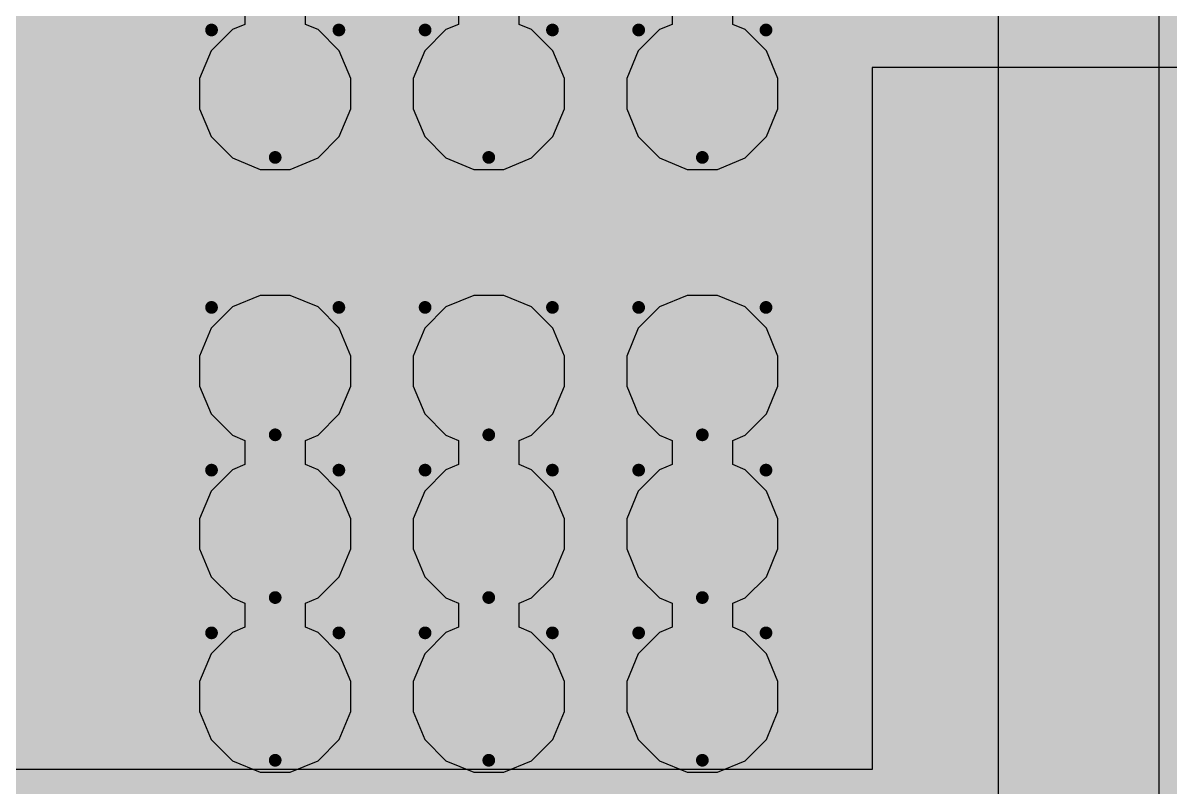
# Model space of a CAD drawing. Header units: inches. Extents: x -6 to 284, y -12 to 154.
# Drawn here: x 20.336 to 24.913, y -5.803 to -2.757 of the extents above; entities that cross this region are included whole.
import ezdxf

# ---------------------------------------------------------------- set-up
doc = ezdxf.new("R2010")
doc.units = ezdxf.units.IN
for name, color, linetype in [('Bottom Layer', 5, 'Continuous'), ('Bottom Overlay', 54, 'Continuous'), ('Bottom Paste', 16, 'Continuous'), ('Bottom Solder', 6, 'Continuous'), ('Drill Drawing', 1, 'Continuous'), ('GND-1', 16, 'Continuous'), ('GND-2', 90, 'Continuous'), ('GND-3', 216, 'Continuous'), ('GND-4', 54, 'Continuous'), ('PWR-1', 156, 'Continuous'), ('PWR-2', 130, 'Continuous'), ('Signal L1', 76, 'Continuous'), ('Signal L2', 6, 'Continuous'), ('Top Layer', 1, 'Continuous'), ('Top Paste', 8, 'Continuous'), ('Top Solder', 216, 'Continuous'), ('Via Holes', 16, 'Continuous')]:
    doc.layers.add(name, color=color, linetype=linetype)

# ---------------------------------------------------------------- blocks, each defined once
blk = doc.blocks.new('QFN_64__7_5_7_5__15')
at = {"layer": 'Top Layer'}
blk.add_hatch(color=1, dxfattribs=at).paths.add_polyline_path([(-3.1, 3.1), (3.1, 3.1), (3.1, -3.1), (-3.1, -3.1)])
at = {"layer": 'Top Solder'}
blk.add_hatch(color=216, dxfattribs=at).paths.add_polyline_path([(-3.1508, 3.1508), (3.1508, 3.1508), (3.1508, -3.1508), (-3.1508, -3.1508)])
at = {"layer": 'Top Paste'}
blk.add_line((-2.48, -2.48), (-2.48, 2.48), dxfattribs=at)
blk = doc.blocks.new('ESOP_8_B_129')
at = {"layer": 'Bottom Layer'}
for points in [[(-1.2, 1.65), (1.2, 1.65), (1.2, -1.65), (-1.2, -1.65)], [(2.3085, -1.605), (3.5085, -1.605), (3.5085, -2.205), (2.3085, -2.205)]]:
    blk.add_hatch(color=5, dxfattribs=at).paths.add_polyline_path(points)
at = {"layer": 'Bottom Paste'}
for points in [[(-1.2, 1.65), (1.2, 1.65), (1.2, -1.65), (-1.2, -1.65)], [(2.3085, -1.605), (3.5085, -1.605), (3.5085, -2.205), (2.3085, -2.205)]]:
    blk.add_hatch(color=16, dxfattribs=at).paths.add_polyline_path(points)
at = {"layer": 'Bottom Solder'}
for points in [[(-1.3016, 1.7516), (1.3016, 1.7516), (1.3016, -1.7516), (-1.3016, -1.7516)], [(2.2069, -0.2334), (3.6101, -0.2334), (3.6101, -1.0366), (2.2069, -1.0366)], [(2.2069, -1.5034), (3.6101, -1.5034), (3.6101, -2.3066), (2.2069, -2.3066)]]:
    blk.add_hatch(color=6, dxfattribs=at).paths.add_polyline_path(points)
at = {"layer": 'Bottom Overlay'}
for points in [[(-1.905, -2.5146, 0.127, 0.127, 0), (-1.905, 2.5146, 0.127, 0.127, 0)], [(1.8542, -2.5146, 0.127, 0.127, 0), (1.8542, 2.5146, 0.127, 0.127, 0)], [(-1.905, -2.5146, 0.127, 0.127, 0), (1.8542, -2.5146, 0.127, 0.127, 0)]]:
    blk.add_lwpolyline(points, format="xyseb", dxfattribs=at)
for points in [[(-1.9367, -2.5146, 0.0635, 0.0635, 1), (-1.8733, -2.5146, 0.0635, 0.0635, 1)], [(-1.9367, -2.5146, 0.0635, 0.0635, 1), (-1.8733, -2.5146, 0.0635, 0.0635, 1)], [(1.8224, -2.5146, 0.0635, 0.0635, 1), (1.886, -2.5146, 0.0635, 0.0635, 1)], [(1.8224, -2.5146, 0.0635, 0.0635, 1), (1.886, -2.5146, 0.0635, 0.0635, 1)]]:
    blk.add_lwpolyline(points, format="xyseb", close=True, dxfattribs=at)
blk = doc.blocks.new('0630CDMCCDS_3R3MC_B_238')
at = {"layer": 'Bottom Overlay'}
blk.add_lwpolyline([(3.4799, -3.3, 0.127, 0.127, 0), (-3.5001, -3.3, 0.127, 0.127, 0)], format="xyseb", dxfattribs=at)

msp = doc.modelspace()

# ---------------------------------------------------------------- hatches: boundary and pattern name
at = {"layer": 'Bottom Layer'}
h = msp.add_hatch(color=5, dxfattribs=at)
edge = h.paths.add_edge_path()
edge.add_arc((21.3428, -3.0389), 0.2, 0, 360)
h = msp.add_hatch(color=5, dxfattribs=at)
edge = h.paths.add_edge_path()
edge.add_arc((22.1948, -3.0389), 0.2, 0, 360)
h = msp.add_hatch(color=5, dxfattribs=at)
edge = h.paths.add_edge_path()
edge.add_arc((23.0468, -3.0389), 0.2, 0, 360)
msp.add_hatch(color=5, dxfattribs=at).paths.add_polyline_path([(23.9566, -9.5826), (26.3566, -9.5826), (26.3566, -3.0879), (23.9566, -3.0879)])
h = msp.add_hatch(color=5, dxfattribs=at)
edge = h.paths.add_edge_path()
edge.add_arc((21.3428, -4.1449), 0.2, 0, 360)
h = msp.add_hatch(color=5, dxfattribs=at)
edge = h.paths.add_edge_path()
edge.add_arc((22.1948, -4.1449), 0.2, 0, 360)
h = msp.add_hatch(color=5, dxfattribs=at)
edge = h.paths.add_edge_path()
edge.add_arc((23.0468, -4.1449), 0.2, 0, 360)
h = msp.add_hatch(color=5, dxfattribs=at)
edge = h.paths.add_edge_path()
edge.add_arc((21.3428, -4.7937), 0.2, 0, 360)
h = msp.add_hatch(color=5, dxfattribs=at)
edge = h.paths.add_edge_path()
edge.add_arc((22.1948, -4.7937), 0.2, 0, 360)
h = msp.add_hatch(color=5, dxfattribs=at)
edge = h.paths.add_edge_path()
edge.add_arc((23.0468, -4.7937), 0.2, 0, 360)
h = msp.add_hatch(color=5, dxfattribs=at)
edge = h.paths.add_edge_path()
edge.add_arc((21.3428, -5.4425), 0.2, 0, 360)
h = msp.add_hatch(color=5, dxfattribs=at)
edge = h.paths.add_edge_path()
edge.add_arc((22.1948, -5.4425), 0.2, 0, 360)
h = msp.add_hatch(color=5, dxfattribs=at)
edge = h.paths.add_edge_path()
edge.add_arc((23.0468, -5.4425), 0.2, 0, 360)
at = {"layer": 'GND-1'}
h = msp.add_hatch(color=16, dxfattribs=at)
edge = h.paths.add_edge_path()
edge.add_arc((21.3428, -3.0389), 0.2, 0, 360)
h = msp.add_hatch(color=16, dxfattribs=at)
edge = h.paths.add_edge_path()
edge.add_arc((22.1948, -3.0389), 0.2, 0, 360)
h = msp.add_hatch(color=16, dxfattribs=at)
edge = h.paths.add_edge_path()
edge.add_arc((23.0468, -3.0389), 0.2, 0, 360)
h = msp.add_hatch(color=16, dxfattribs=at)
edge = h.paths.add_edge_path()
edge.add_arc((21.3428, -4.1449), 0.2, 0, 360)
h = msp.add_hatch(color=16, dxfattribs=at)
edge = h.paths.add_edge_path()
edge.add_arc((22.1948, -4.1449), 0.2, 0, 360)
h = msp.add_hatch(color=16, dxfattribs=at)
edge = h.paths.add_edge_path()
edge.add_arc((23.0468, -4.1449), 0.2, 0, 360)
h = msp.add_hatch(color=16, dxfattribs=at)
edge = h.paths.add_edge_path()
edge.add_arc((21.3428, -4.7937), 0.2, 0, 360)
h = msp.add_hatch(color=16, dxfattribs=at)
edge = h.paths.add_edge_path()
edge.add_arc((22.1948, -4.7937), 0.2, 0, 360)
h = msp.add_hatch(color=16, dxfattribs=at)
edge = h.paths.add_edge_path()
edge.add_arc((23.0468, -4.7937), 0.2, 0, 360)
h = msp.add_hatch(color=16, dxfattribs=at)
edge = h.paths.add_edge_path()
edge.add_arc((21.3428, -5.4425), 0.2, 0, 360)
h = msp.add_hatch(color=16, dxfattribs=at)
edge = h.paths.add_edge_path()
edge.add_arc((22.1948, -5.4425), 0.2, 0, 360)
h = msp.add_hatch(color=16, dxfattribs=at)
edge = h.paths.add_edge_path()
edge.add_arc((23.0468, -5.4425), 0.2, 0, 360)
at = {"layer": 'GND-2'}
h = msp.add_hatch(color=90, dxfattribs=at)
edge = h.paths.add_edge_path()
edge.add_arc((21.3428, -3.0389), 0.2, 0, 360)
h = msp.add_hatch(color=90, dxfattribs=at)
edge = h.paths.add_edge_path()
edge.add_arc((22.1948, -3.0389), 0.2, 0, 360)
h = msp.add_hatch(color=90, dxfattribs=at)
edge = h.paths.add_edge_path()
edge.add_arc((23.0468, -3.0389), 0.2, 0, 360)
h = msp.add_hatch(color=90, dxfattribs=at)
edge = h.paths.add_edge_path()
edge.add_arc((21.3428, -4.1449), 0.2, 0, 360)
h = msp.add_hatch(color=90, dxfattribs=at)
edge = h.paths.add_edge_path()
edge.add_arc((22.1948, -4.1449), 0.2, 0, 360)
h = msp.add_hatch(color=90, dxfattribs=at)
edge = h.paths.add_edge_path()
edge.add_arc((23.0468, -4.1449), 0.2, 0, 360)
h = msp.add_hatch(color=90, dxfattribs=at)
edge = h.paths.add_edge_path()
edge.add_arc((21.3428, -4.7937), 0.2, 0, 360)
h = msp.add_hatch(color=90, dxfattribs=at)
edge = h.paths.add_edge_path()
edge.add_arc((22.1948, -4.7937), 0.2, 0, 360)
h = msp.add_hatch(color=90, dxfattribs=at)
edge = h.paths.add_edge_path()
edge.add_arc((23.0468, -4.7937), 0.2, 0, 360)
h = msp.add_hatch(color=90, dxfattribs=at)
edge = h.paths.add_edge_path()
edge.add_arc((21.3428, -5.4425), 0.2, 0, 360)
h = msp.add_hatch(color=90, dxfattribs=at)
edge = h.paths.add_edge_path()
edge.add_arc((22.1948, -5.4425), 0.2, 0, 360)
h = msp.add_hatch(color=90, dxfattribs=at)
edge = h.paths.add_edge_path()
edge.add_arc((23.0468, -5.4425), 0.2, 0, 360)
at = {"layer": 'GND-3'}
h = msp.add_hatch(color=216, dxfattribs=at)
edge = h.paths.add_edge_path()
edge.add_arc((21.3428, -3.0389), 0.2, 0, 360)
h = msp.add_hatch(color=216, dxfattribs=at)
edge = h.paths.add_edge_path()
edge.add_arc((22.1948, -3.0389), 0.2, 0, 360)
h = msp.add_hatch(color=216, dxfattribs=at)
edge = h.paths.add_edge_path()
edge.add_arc((23.0468, -3.0389), 0.2, 0, 360)
h = msp.add_hatch(color=216, dxfattribs=at)
edge = h.paths.add_edge_path()
edge.add_arc((21.3428, -4.1449), 0.2, 0, 360)
h = msp.add_hatch(color=216, dxfattribs=at)
edge = h.paths.add_edge_path()
edge.add_arc((22.1948, -4.1449), 0.2, 0, 360)
h = msp.add_hatch(color=216, dxfattribs=at)
edge = h.paths.add_edge_path()
edge.add_arc((23.0468, -4.1449), 0.2, 0, 360)
h = msp.add_hatch(color=216, dxfattribs=at)
edge = h.paths.add_edge_path()
edge.add_arc((21.3428, -4.7937), 0.2, 0, 360)
h = msp.add_hatch(color=216, dxfattribs=at)
edge = h.paths.add_edge_path()
edge.add_arc((22.1948, -4.7937), 0.2, 0, 360)
h = msp.add_hatch(color=216, dxfattribs=at)
edge = h.paths.add_edge_path()
edge.add_arc((23.0468, -4.7937), 0.2, 0, 360)
h = msp.add_hatch(color=216, dxfattribs=at)
edge = h.paths.add_edge_path()
edge.add_arc((21.3428, -5.4425), 0.2, 0, 360)
h = msp.add_hatch(color=216, dxfattribs=at)
edge = h.paths.add_edge_path()
edge.add_arc((22.1948, -5.4425), 0.2, 0, 360)
h = msp.add_hatch(color=216, dxfattribs=at)
edge = h.paths.add_edge_path()
edge.add_arc((23.0468, -5.4425), 0.2, 0, 360)
at = {"layer": 'GND-4'}
h = msp.add_hatch(color=54, dxfattribs=at)
edge = h.paths.add_edge_path()
edge.add_arc((21.3428, -3.0389), 0.2, 0, 360)
h = msp.add_hatch(color=54, dxfattribs=at)
edge = h.paths.add_edge_path()
edge.add_arc((22.1948, -3.0389), 0.2, 0, 360)
h = msp.add_hatch(color=54, dxfattribs=at)
edge = h.paths.add_edge_path()
edge.add_arc((23.0468, -3.0389), 0.2, 0, 360)
h = msp.add_hatch(color=54, dxfattribs=at)
edge = h.paths.add_edge_path()
edge.add_arc((21.3428, -4.1449), 0.2, 0, 360)
h = msp.add_hatch(color=54, dxfattribs=at)
edge = h.paths.add_edge_path()
edge.add_arc((22.1948, -4.1449), 0.2, 0, 360)
h = msp.add_hatch(color=54, dxfattribs=at)
edge = h.paths.add_edge_path()
edge.add_arc((23.0468, -4.1449), 0.2, 0, 360)
h = msp.add_hatch(color=54, dxfattribs=at)
edge = h.paths.add_edge_path()
edge.add_arc((21.3428, -4.7937), 0.2, 0, 360)
h = msp.add_hatch(color=54, dxfattribs=at)
edge = h.paths.add_edge_path()
edge.add_arc((22.1948, -4.7937), 0.2, 0, 360)
h = msp.add_hatch(color=54, dxfattribs=at)
edge = h.paths.add_edge_path()
edge.add_arc((23.0468, -4.7937), 0.2, 0, 360)
h = msp.add_hatch(color=54, dxfattribs=at)
edge = h.paths.add_edge_path()
edge.add_arc((21.3428, -5.4425), 0.2, 0, 360)
h = msp.add_hatch(color=54, dxfattribs=at)
edge = h.paths.add_edge_path()
edge.add_arc((22.1948, -5.4425), 0.2, 0, 360)
h = msp.add_hatch(color=54, dxfattribs=at)
edge = h.paths.add_edge_path()
edge.add_arc((23.0468, -5.4425), 0.2, 0, 360)
at = {"layer": 'PWR-1'}
h = msp.add_hatch(color=156, dxfattribs=at)
edge = h.paths.add_edge_path()
edge.add_arc((21.3428, -3.0389), 0.2, 0, 360)
h = msp.add_hatch(color=156, dxfattribs=at)
edge = h.paths.add_edge_path()
edge.add_arc((22.1948, -3.0389), 0.2, 0, 360)
h = msp.add_hatch(color=156, dxfattribs=at)
edge = h.paths.add_edge_path()
edge.add_arc((23.0468, -3.0389), 0.2, 0, 360)
h = msp.add_hatch(color=156, dxfattribs=at)
edge = h.paths.add_edge_path()
edge.add_arc((21.3428, -4.1449), 0.2, 0, 360)
h = msp.add_hatch(color=156, dxfattribs=at)
edge = h.paths.add_edge_path()
edge.add_arc((22.1948, -4.1449), 0.2, 0, 360)
h = msp.add_hatch(color=156, dxfattribs=at)
edge = h.paths.add_edge_path()
edge.add_arc((23.0468, -4.1449), 0.2, 0, 360)
h = msp.add_hatch(color=156, dxfattribs=at)
edge = h.paths.add_edge_path()
edge.add_arc((21.3428, -4.7937), 0.2, 0, 360)
h = msp.add_hatch(color=156, dxfattribs=at)
edge = h.paths.add_edge_path()
edge.add_arc((22.1948, -4.7937), 0.2, 0, 360)
h = msp.add_hatch(color=156, dxfattribs=at)
edge = h.paths.add_edge_path()
edge.add_arc((23.0468, -4.7937), 0.2, 0, 360)
h = msp.add_hatch(color=156, dxfattribs=at)
edge = h.paths.add_edge_path()
edge.add_arc((21.3428, -5.4425), 0.2, 0, 360)
h = msp.add_hatch(color=156, dxfattribs=at)
edge = h.paths.add_edge_path()
edge.add_arc((22.1948, -5.4425), 0.2, 0, 360)
h = msp.add_hatch(color=156, dxfattribs=at)
edge = h.paths.add_edge_path()
edge.add_arc((23.0468, -5.4425), 0.2, 0, 360)
at = {"layer": 'PWR-2'}
h = msp.add_hatch(color=130, dxfattribs=at)
edge = h.paths.add_edge_path()
edge.add_arc((21.3428, -3.0389), 0.2, 0, 360)
h = msp.add_hatch(color=130, dxfattribs=at)
edge = h.paths.add_edge_path()
edge.add_arc((22.1948, -3.0389), 0.2, 0, 360)
h = msp.add_hatch(color=130, dxfattribs=at)
edge = h.paths.add_edge_path()
edge.add_arc((23.0468, -3.0389), 0.2, 0, 360)
h = msp.add_hatch(color=130, dxfattribs=at)
edge = h.paths.add_edge_path()
edge.add_arc((21.3428, -4.1449), 0.2, 0, 360)
h = msp.add_hatch(color=130, dxfattribs=at)
edge = h.paths.add_edge_path()
edge.add_arc((22.1948, -4.1449), 0.2, 0, 360)
h = msp.add_hatch(color=130, dxfattribs=at)
edge = h.paths.add_edge_path()
edge.add_arc((23.0468, -4.1449), 0.2, 0, 360)
h = msp.add_hatch(color=130, dxfattribs=at)
edge = h.paths.add_edge_path()
edge.add_arc((21.3428, -4.7937), 0.2, 0, 360)
h = msp.add_hatch(color=130, dxfattribs=at)
edge = h.paths.add_edge_path()
edge.add_arc((22.1948, -4.7937), 0.2, 0, 360)
h = msp.add_hatch(color=130, dxfattribs=at)
edge = h.paths.add_edge_path()
edge.add_arc((23.0468, -4.7937), 0.2, 0, 360)
h = msp.add_hatch(color=130, dxfattribs=at)
edge = h.paths.add_edge_path()
edge.add_arc((21.3428, -5.4425), 0.2, 0, 360)
h = msp.add_hatch(color=130, dxfattribs=at)
edge = h.paths.add_edge_path()
edge.add_arc((22.1948, -5.4425), 0.2, 0, 360)
h = msp.add_hatch(color=130, dxfattribs=at)
edge = h.paths.add_edge_path()
edge.add_arc((23.0468, -5.4425), 0.2, 0, 360)
at = {"layer": 'Signal L1'}
h = msp.add_hatch(color=76, dxfattribs=at)
edge = h.paths.add_edge_path()
edge.add_arc((21.3428, -3.0389), 0.2, 0, 360)
h = msp.add_hatch(color=76, dxfattribs=at)
edge = h.paths.add_edge_path()
edge.add_arc((22.1948, -3.0389), 0.2, 0, 360)
h = msp.add_hatch(color=76, dxfattribs=at)
edge = h.paths.add_edge_path()
edge.add_arc((23.0468, -3.0389), 0.2, 0, 360)
h = msp.add_hatch(color=76, dxfattribs=at)
edge = h.paths.add_edge_path()
edge.add_arc((21.3428, -4.1449), 0.2, 0, 360)
h = msp.add_hatch(color=76, dxfattribs=at)
edge = h.paths.add_edge_path()
edge.add_arc((22.1948, -4.1449), 0.2, 0, 360)
h = msp.add_hatch(color=76, dxfattribs=at)
edge = h.paths.add_edge_path()
edge.add_arc((23.0468, -4.1449), 0.2, 0, 360)
h = msp.add_hatch(color=76, dxfattribs=at)
edge = h.paths.add_edge_path()
edge.add_arc((21.3428, -4.7937), 0.2, 0, 360)
h = msp.add_hatch(color=76, dxfattribs=at)
edge = h.paths.add_edge_path()
edge.add_arc((22.1948, -4.7937), 0.2, 0, 360)
h = msp.add_hatch(color=76, dxfattribs=at)
edge = h.paths.add_edge_path()
edge.add_arc((23.0468, -4.7937), 0.2, 0, 360)
h = msp.add_hatch(color=76, dxfattribs=at)
edge = h.paths.add_edge_path()
edge.add_arc((21.3428, -5.4425), 0.2, 0, 360)
h = msp.add_hatch(color=76, dxfattribs=at)
edge = h.paths.add_edge_path()
edge.add_arc((22.1948, -5.4425), 0.2, 0, 360)
h = msp.add_hatch(color=76, dxfattribs=at)
edge = h.paths.add_edge_path()
edge.add_arc((23.0468, -5.4425), 0.2, 0, 360)
at = {"layer": 'Signal L2'}
h = msp.add_hatch(color=6, dxfattribs=at)
edge = h.paths.add_edge_path()
edge.add_arc((21.3428, -3.0389), 0.2, 0, 360)
h = msp.add_hatch(color=6, dxfattribs=at)
edge = h.paths.add_edge_path()
edge.add_arc((22.1948, -3.0389), 0.2, 0, 360)
h = msp.add_hatch(color=6, dxfattribs=at)
edge = h.paths.add_edge_path()
edge.add_arc((23.0468, -3.0389), 0.2, 0, 360)
h = msp.add_hatch(color=6, dxfattribs=at)
edge = h.paths.add_edge_path()
edge.add_arc((21.3428, -4.1449), 0.2, 0, 360)
h = msp.add_hatch(color=6, dxfattribs=at)
edge = h.paths.add_edge_path()
edge.add_arc((22.1948, -4.1449), 0.2, 0, 360)
h = msp.add_hatch(color=6, dxfattribs=at)
edge = h.paths.add_edge_path()
edge.add_arc((23.0468, -4.1449), 0.2, 0, 360)
h = msp.add_hatch(color=6, dxfattribs=at)
edge = h.paths.add_edge_path()
edge.add_arc((21.3428, -4.7937), 0.2, 0, 360)
h = msp.add_hatch(color=6, dxfattribs=at)
edge = h.paths.add_edge_path()
edge.add_arc((22.1948, -4.7937), 0.2, 0, 360)
h = msp.add_hatch(color=6, dxfattribs=at)
edge = h.paths.add_edge_path()
edge.add_arc((23.0468, -4.7937), 0.2, 0, 360)
h = msp.add_hatch(color=6, dxfattribs=at)
edge = h.paths.add_edge_path()
edge.add_arc((21.3428, -5.4425), 0.2, 0, 360)
h = msp.add_hatch(color=6, dxfattribs=at)
edge = h.paths.add_edge_path()
edge.add_arc((22.1948, -5.4425), 0.2, 0, 360)
h = msp.add_hatch(color=6, dxfattribs=at)
edge = h.paths.add_edge_path()
edge.add_arc((23.0468, -5.4425), 0.2, 0, 360)
at = {"layer": 'Top Layer'}
h = msp.add_hatch(color=1, dxfattribs=at)
edge = h.paths.add_edge_path()
edge.add_arc((21.3428, -3.0389), 0.2, 0, 360)
h = msp.add_hatch(color=1, dxfattribs=at)
edge = h.paths.add_edge_path()
edge.add_arc((22.1948, -3.0389), 0.2, 0, 360)
h = msp.add_hatch(color=1, dxfattribs=at)
edge = h.paths.add_edge_path()
edge.add_arc((23.0468, -3.0389), 0.2, 0, 360)
h = msp.add_hatch(color=1, dxfattribs=at)
edge = h.paths.add_edge_path()
edge.add_arc((21.3428, -4.1449), 0.2, 0, 360)
h = msp.add_hatch(color=1, dxfattribs=at)
edge = h.paths.add_edge_path()
edge.add_arc((22.1948, -4.1449), 0.2, 0, 360)
h = msp.add_hatch(color=1, dxfattribs=at)
edge = h.paths.add_edge_path()
edge.add_arc((23.0468, -4.1449), 0.2, 0, 360)
h = msp.add_hatch(color=1, dxfattribs=at)
edge = h.paths.add_edge_path()
edge.add_arc((21.3428, -4.7937), 0.2, 0, 360)
h = msp.add_hatch(color=1, dxfattribs=at)
edge = h.paths.add_edge_path()
edge.add_arc((22.1948, -4.7937), 0.2, 0, 360)
h = msp.add_hatch(color=1, dxfattribs=at)
edge = h.paths.add_edge_path()
edge.add_arc((23.0468, -4.7937), 0.2, 0, 360)
h = msp.add_hatch(color=1, dxfattribs=at)
edge = h.paths.add_edge_path()
edge.add_arc((21.3428, -5.4425), 0.2, 0, 360)
h = msp.add_hatch(color=1, dxfattribs=at)
edge = h.paths.add_edge_path()
edge.add_arc((22.1948, -5.4425), 0.2, 0, 360)
h = msp.add_hatch(color=1, dxfattribs=at)
edge = h.paths.add_edge_path()
edge.add_arc((23.0468, -5.4425), 0.2, 0, 360)
at = {"layer": 'Via Holes'}
h = msp.add_hatch(color=7, dxfattribs=at)
edge = h.paths.add_edge_path()
edge.add_arc((21.3428, -3.0389), 0.1, 0, 360)
h = msp.add_hatch(color=7, dxfattribs=at)
edge = h.paths.add_edge_path()
edge.add_arc((22.1948, -3.0389), 0.1, 0, 360)
h = msp.add_hatch(color=7, dxfattribs=at)
edge = h.paths.add_edge_path()
edge.add_arc((23.0468, -3.0389), 0.1, 0, 360)
h = msp.add_hatch(color=7, dxfattribs=at)
edge = h.paths.add_edge_path()
edge.add_arc((21.3428, -4.1449), 0.1, 0, 360)
h = msp.add_hatch(color=7, dxfattribs=at)
edge = h.paths.add_edge_path()
edge.add_arc((22.1948, -4.1449), 0.1, 0, 360)
h = msp.add_hatch(color=7, dxfattribs=at)
edge = h.paths.add_edge_path()
edge.add_arc((23.0468, -4.1449), 0.1, 0, 360)
h = msp.add_hatch(color=7, dxfattribs=at)
edge = h.paths.add_edge_path()
edge.add_arc((21.3428, -4.7937), 0.1, 0, 360)
h = msp.add_hatch(color=7, dxfattribs=at)
edge = h.paths.add_edge_path()
edge.add_arc((22.1948, -4.7937), 0.1, 0, 360)
h = msp.add_hatch(color=7, dxfattribs=at)
edge = h.paths.add_edge_path()
edge.add_arc((23.0468, -4.7937), 0.1, 0, 360)
h = msp.add_hatch(color=7, dxfattribs=at)
edge = h.paths.add_edge_path()
edge.add_arc((21.3428, -5.4425), 0.1, 0, 360)
h = msp.add_hatch(color=7, dxfattribs=at)
edge = h.paths.add_edge_path()
edge.add_arc((22.1948, -5.4425), 0.1, 0, 360)
h = msp.add_hatch(color=7, dxfattribs=at)
edge = h.paths.add_edge_path()
edge.add_arc((23.0468, -5.4425), 0.1, 0, 360)

# ---------------------------------------------------------------- linework, layer by layer
at = {"layer": 'Bottom Layer'}
for p, q in [((23.7244, -2.9342), (23.7244, -5.733)), ((26.3566, -2.9342), (23.7244, -2.9342)), ((26.3566, -2.9342), (23.7244, -2.9342)), ((23.7244, -2.9342), (23.7244, -5.733)), ((23.7244, -5.733), (16.3543, -5.733)), ((23.7244, -5.733), (20.1308, -5.733))]:
    msp.add_line(p, q, dxfattribs=at)
at = {"layer": 'Drill Drawing'}
for points in [[(21.0888, -2.7849, 0.0508, 0.0508, 0), (21.5968, -2.7849, 0.0508, 0.0508, 0)], [(21.0888, -2.7849, 0.0508, 0.0508, 0), (21.3428, -3.2929, 0.0508, 0.0508, 0)], [(21.3428, -3.2929, 0.0508, 0.0508, 0), (21.5968, -2.7849, 0.0508, 0.0508, 0)], [(21.9408, -2.7849, 0.0508, 0.0508, 0), (22.4488, -2.7849, 0.0508, 0.0508, 0)], [(21.9408, -2.7849, 0.0508, 0.0508, 0), (22.1948, -3.2929, 0.0508, 0.0508, 0)], [(22.1948, -3.2929, 0.0508, 0.0508, 0), (22.4488, -2.7849, 0.0508, 0.0508, 0)], [(22.7928, -2.7849, 0.0508, 0.0508, 0), (23.3008, -2.7849, 0.0508, 0.0508, 0)], [(22.7928, -2.7849, 0.0508, 0.0508, 0), (23.0468, -3.2929, 0.0508, 0.0508, 0)], [(23.0468, -3.2929, 0.0508, 0.0508, 0), (23.3008, -2.7849, 0.0508, 0.0508, 0)], [(21.0888, -3.8909, 0.0508, 0.0508, 0), (21.5968, -3.8909, 0.0508, 0.0508, 0)], [(21.0888, -3.8909, 0.0508, 0.0508, 0), (21.3428, -4.3989, 0.0508, 0.0508, 0)], [(21.3428, -4.3989, 0.0508, 0.0508, 0), (21.5968, -3.8909, 0.0508, 0.0508, 0)], [(21.9408, -3.8909, 0.0508, 0.0508, 0), (22.4488, -3.8909, 0.0508, 0.0508, 0)], [(21.9408, -3.8909, 0.0508, 0.0508, 0), (22.1948, -4.3989, 0.0508, 0.0508, 0)], [(22.1948, -4.3989, 0.0508, 0.0508, 0), (22.4488, -3.8909, 0.0508, 0.0508, 0)], [(22.7928, -3.8909, 0.0508, 0.0508, 0), (23.3008, -3.8909, 0.0508, 0.0508, 0)], [(22.7928, -3.8909, 0.0508, 0.0508, 0), (23.0468, -4.3989, 0.0508, 0.0508, 0)], [(23.0468, -4.3989, 0.0508, 0.0508, 0), (23.3008, -3.8909, 0.0508, 0.0508, 0)], [(21.0888, -4.5397, 0.0508, 0.0508, 0), (21.5968, -4.5397, 0.0508, 0.0508, 0)], [(21.0888, -4.5397, 0.0508, 0.0508, 0), (21.3428, -5.0477, 0.0508, 0.0508, 0)], [(21.3428, -5.0477, 0.0508, 0.0508, 0), (21.5968, -4.5397, 0.0508, 0.0508, 0)], [(21.9408, -4.5397, 0.0508, 0.0508, 0), (22.4488, -4.5397, 0.0508, 0.0508, 0)], [(21.9408, -4.5397, 0.0508, 0.0508, 0), (22.1948, -5.0477, 0.0508, 0.0508, 0)], [(22.1948, -5.0477, 0.0508, 0.0508, 0), (22.4488, -4.5397, 0.0508, 0.0508, 0)], [(22.7928, -4.5397, 0.0508, 0.0508, 0), (23.3008, -4.5397, 0.0508, 0.0508, 0)], [(22.7928, -4.5397, 0.0508, 0.0508, 0), (23.0468, -5.0477, 0.0508, 0.0508, 0)], [(23.0468, -5.0477, 0.0508, 0.0508, 0), (23.3008, -4.5397, 0.0508, 0.0508, 0)], [(21.0888, -5.1885, 0.0508, 0.0508, 0), (21.5968, -5.1885, 0.0508, 0.0508, 0)], [(21.0888, -5.1885, 0.0508, 0.0508, 0), (21.3428, -5.6965, 0.0508, 0.0508, 0)], [(21.3428, -5.6965, 0.0508, 0.0508, 0), (21.5968, -5.1885, 0.0508, 0.0508, 0)], [(21.9408, -5.1885, 0.0508, 0.0508, 0), (22.4488, -5.1885, 0.0508, 0.0508, 0)], [(21.9408, -5.1885, 0.0508, 0.0508, 0), (22.1948, -5.6965, 0.0508, 0.0508, 0)], [(22.1948, -5.6965, 0.0508, 0.0508, 0), (22.4488, -5.1885, 0.0508, 0.0508, 0)], [(22.7928, -5.1885, 0.0508, 0.0508, 0), (23.3008, -5.1885, 0.0508, 0.0508, 0)], [(22.7928, -5.1885, 0.0508, 0.0508, 0), (23.0468, -5.6965, 0.0508, 0.0508, 0)], [(23.0468, -5.6965, 0.0508, 0.0508, 0), (23.3008, -5.1885, 0.0508, 0.0508, 0)]]:
    msp.add_lwpolyline(points, format="xyseb", dxfattribs=at)
for points in [[(21.0761, -2.7849, 0.0254, 0.0254, 1), (21.1015, -2.7849, 0.0254, 0.0254, 1)], [(21.0761, -2.7849, 0.0254, 0.0254, 1), (21.1015, -2.7849, 0.0254, 0.0254, 1)], [(21.5841, -2.7849, 0.0254, 0.0254, 1), (21.6095, -2.7849, 0.0254, 0.0254, 1)], [(21.5841, -2.7849, 0.0254, 0.0254, 1), (21.6095, -2.7849, 0.0254, 0.0254, 1)], [(21.9281, -2.7849, 0.0254, 0.0254, 1), (21.9535, -2.7849, 0.0254, 0.0254, 1)], [(21.9281, -2.7849, 0.0254, 0.0254, 1), (21.9535, -2.7849, 0.0254, 0.0254, 1)], [(22.4361, -2.7849, 0.0254, 0.0254, 1), (22.4615, -2.7849, 0.0254, 0.0254, 1)], [(22.4361, -2.7849, 0.0254, 0.0254, 1), (22.4615, -2.7849, 0.0254, 0.0254, 1)], [(22.7801, -2.7849, 0.0254, 0.0254, 1), (22.8055, -2.7849, 0.0254, 0.0254, 1)], [(22.7801, -2.7849, 0.0254, 0.0254, 1), (22.8055, -2.7849, 0.0254, 0.0254, 1)], [(23.2881, -2.7849, 0.0254, 0.0254, 1), (23.3135, -2.7849, 0.0254, 0.0254, 1)], [(23.2881, -2.7849, 0.0254, 0.0254, 1), (23.3135, -2.7849, 0.0254, 0.0254, 1)], [(21.3301, -3.2929, 0.0254, 0.0254, 1), (21.3555, -3.2929, 0.0254, 0.0254, 1)], [(21.3301, -3.2929, 0.0254, 0.0254, 1), (21.3555, -3.2929, 0.0254, 0.0254, 1)], [(22.1821, -3.2929, 0.0254, 0.0254, 1), (22.2075, -3.2929, 0.0254, 0.0254, 1)], [(22.1821, -3.2929, 0.0254, 0.0254, 1), (22.2075, -3.2929, 0.0254, 0.0254, 1)], [(23.0341, -3.2929, 0.0254, 0.0254, 1), (23.0595, -3.2929, 0.0254, 0.0254, 1)], [(23.0341, -3.2929, 0.0254, 0.0254, 1), (23.0595, -3.2929, 0.0254, 0.0254, 1)], [(21.0761, -3.8909, 0.0254, 0.0254, 1), (21.1015, -3.8909, 0.0254, 0.0254, 1)], [(21.0761, -3.8909, 0.0254, 0.0254, 1), (21.1015, -3.8909, 0.0254, 0.0254, 1)], [(21.5841, -3.8909, 0.0254, 0.0254, 1), (21.6095, -3.8909, 0.0254, 0.0254, 1)], [(21.5841, -3.8909, 0.0254, 0.0254, 1), (21.6095, -3.8909, 0.0254, 0.0254, 1)], [(21.9281, -3.8909, 0.0254, 0.0254, 1), (21.9535, -3.8909, 0.0254, 0.0254, 1)], [(21.9281, -3.8909, 0.0254, 0.0254, 1), (21.9535, -3.8909, 0.0254, 0.0254, 1)], [(22.4361, -3.8909, 0.0254, 0.0254, 1), (22.4615, -3.8909, 0.0254, 0.0254, 1)], [(22.4361, -3.8909, 0.0254, 0.0254, 1), (22.4615, -3.8909, 0.0254, 0.0254, 1)], [(22.7801, -3.8909, 0.0254, 0.0254, 1), (22.8055, -3.8909, 0.0254, 0.0254, 1)], [(22.7801, -3.8909, 0.0254, 0.0254, 1), (22.8055, -3.8909, 0.0254, 0.0254, 1)], [(23.2881, -3.8909, 0.0254, 0.0254, 1), (23.3135, -3.8909, 0.0254, 0.0254, 1)], [(23.2881, -3.8909, 0.0254, 0.0254, 1), (23.3135, -3.8909, 0.0254, 0.0254, 1)], [(21.3301, -4.3989, 0.0254, 0.0254, 1), (21.3555, -4.3989, 0.0254, 0.0254, 1)], [(21.3301, -4.3989, 0.0254, 0.0254, 1), (21.3555, -4.3989, 0.0254, 0.0254, 1)], [(22.1821, -4.3989, 0.0254, 0.0254, 1), (22.2075, -4.3989, 0.0254, 0.0254, 1)], [(22.1821, -4.3989, 0.0254, 0.0254, 1), (22.2075, -4.3989, 0.0254, 0.0254, 1)], [(23.0341, -4.3989, 0.0254, 0.0254, 1), (23.0595, -4.3989, 0.0254, 0.0254, 1)], [(23.0341, -4.3989, 0.0254, 0.0254, 1), (23.0595, -4.3989, 0.0254, 0.0254, 1)], [(21.0761, -4.5397, 0.0254, 0.0254, 1), (21.1015, -4.5397, 0.0254, 0.0254, 1)], [(21.0761, -4.5397, 0.0254, 0.0254, 1), (21.1015, -4.5397, 0.0254, 0.0254, 1)], [(21.5841, -4.5397, 0.0254, 0.0254, 1), (21.6095, -4.5397, 0.0254, 0.0254, 1)], [(21.5841, -4.5397, 0.0254, 0.0254, 1), (21.6095, -4.5397, 0.0254, 0.0254, 1)], [(21.9281, -4.5397, 0.0254, 0.0254, 1), (21.9535, -4.5397, 0.0254, 0.0254, 1)], [(21.9281, -4.5397, 0.0254, 0.0254, 1), (21.9535, -4.5397, 0.0254, 0.0254, 1)], [(22.4361, -4.5397, 0.0254, 0.0254, 1), (22.4615, -4.5397, 0.0254, 0.0254, 1)], [(22.4361, -4.5397, 0.0254, 0.0254, 1), (22.4615, -4.5397, 0.0254, 0.0254, 1)], [(22.7801, -4.5397, 0.0254, 0.0254, 1), (22.8055, -4.5397, 0.0254, 0.0254, 1)], [(22.7801, -4.5397, 0.0254, 0.0254, 1), (22.8055, -4.5397, 0.0254, 0.0254, 1)], [(23.2881, -4.5397, 0.0254, 0.0254, 1), (23.3135, -4.5397, 0.0254, 0.0254, 1)], [(23.2881, -4.5397, 0.0254, 0.0254, 1), (23.3135, -4.5397, 0.0254, 0.0254, 1)], [(21.3301, -5.0477, 0.0254, 0.0254, 1), (21.3555, -5.0477, 0.0254, 0.0254, 1)], [(21.3301, -5.0477, 0.0254, 0.0254, 1), (21.3555, -5.0477, 0.0254, 0.0254, 1)], [(22.1821, -5.0477, 0.0254, 0.0254, 1), (22.2075, -5.0477, 0.0254, 0.0254, 1)], [(22.1821, -5.0477, 0.0254, 0.0254, 1), (22.2075, -5.0477, 0.0254, 0.0254, 1)], [(23.0341, -5.0477, 0.0254, 0.0254, 1), (23.0595, -5.0477, 0.0254, 0.0254, 1)], [(23.0341, -5.0477, 0.0254, 0.0254, 1), (23.0595, -5.0477, 0.0254, 0.0254, 1)], [(21.0761, -5.1885, 0.0254, 0.0254, 1), (21.1015, -5.1885, 0.0254, 0.0254, 1)], [(21.0761, -5.1885, 0.0254, 0.0254, 1), (21.1015, -5.1885, 0.0254, 0.0254, 1)], [(21.5841, -5.1885, 0.0254, 0.0254, 1), (21.6095, -5.1885, 0.0254, 0.0254, 1)], [(21.5841, -5.1885, 0.0254, 0.0254, 1), (21.6095, -5.1885, 0.0254, 0.0254, 1)], [(21.9281, -5.1885, 0.0254, 0.0254, 1), (21.9535, -5.1885, 0.0254, 0.0254, 1)], [(21.9281, -5.1885, 0.0254, 0.0254, 1), (21.9535, -5.1885, 0.0254, 0.0254, 1)], [(22.4361, -5.1885, 0.0254, 0.0254, 1), (22.4615, -5.1885, 0.0254, 0.0254, 1)], [(22.4361, -5.1885, 0.0254, 0.0254, 1), (22.4615, -5.1885, 0.0254, 0.0254, 1)], [(22.7801, -5.1885, 0.0254, 0.0254, 1), (22.8055, -5.1885, 0.0254, 0.0254, 1)], [(22.7801, -5.1885, 0.0254, 0.0254, 1), (22.8055, -5.1885, 0.0254, 0.0254, 1)], [(23.2881, -5.1885, 0.0254, 0.0254, 1), (23.3135, -5.1885, 0.0254, 0.0254, 1)], [(23.2881, -5.1885, 0.0254, 0.0254, 1), (23.3135, -5.1885, 0.0254, 0.0254, 1)], [(21.3301, -5.6965, 0.0254, 0.0254, 1), (21.3555, -5.6965, 0.0254, 0.0254, 1)], [(21.3301, -5.6965, 0.0254, 0.0254, 1), (21.3555, -5.6965, 0.0254, 0.0254, 1)], [(22.1821, -5.6965, 0.0254, 0.0254, 1), (22.2075, -5.6965, 0.0254, 0.0254, 1)], [(22.1821, -5.6965, 0.0254, 0.0254, 1), (22.2075, -5.6965, 0.0254, 0.0254, 1)], [(23.0341, -5.6965, 0.0254, 0.0254, 1), (23.0595, -5.6965, 0.0254, 0.0254, 1)], [(23.0341, -5.6965, 0.0254, 0.0254, 1), (23.0595, -5.6965, 0.0254, 0.0254, 1)]]:
    msp.add_lwpolyline(points, format="xyseb", close=True, dxfattribs=at)
at = {"layer": 'GND-1'}
msp.add_line((24.2271, -0.5078), (24.2271, -7.252), dxfattribs=at)
for points in [[(24.4291, -7.3356, 0.1422, 0.1422, 0), (24.4291, -0.5078, 0.1422, 0.1422, 0)], [(24.837, -7.6196, 0.1422, 0.1422, 0), (24.837, -0.6744, 0.1422, 0.1422, 0)]]:
    msp.add_lwpolyline(points, format="xyseb", dxfattribs=at)
at = {"layer": 'PWR-1'}
for p, q in [((21.2217, -2.6664), (21.2217, -2.7626)), ((21.4639, -2.7626), (21.4639, -2.6664)), ((22.0737, -2.6664), (22.0737, -2.7626)), ((22.3159, -2.7626), (22.3159, -2.6664)), ((22.9258, -2.6664), (22.9258, -2.7626)), ((23.1679, -2.7626), (23.1679, -2.6664)), ((21.172, -2.7832), (21.0871, -2.868)), ((21.2217, -2.7626), (21.172, -2.7832)), ((21.5137, -2.7832), (21.4639, -2.7626)), ((21.5985, -2.868), (21.5137, -2.7832)), ((22.024, -2.7832), (21.9391, -2.868)), ((22.0737, -2.7626), (22.024, -2.7832)), ((22.3657, -2.7832), (22.3159, -2.7626)), ((22.4505, -2.868), (22.3657, -2.7832)), ((22.876, -2.7832), (22.7912, -2.868)), ((22.9258, -2.7626), (22.876, -2.7832)), ((23.2177, -2.7832), (23.1679, -2.7626)), ((23.3025, -2.868), (23.2177, -2.7832)), ((21.0871, -2.868), (21.0412, -2.9789)), ((21.6444, -2.9789), (21.5985, -2.868)), ((21.9391, -2.868), (21.8932, -2.9789)), ((22.4964, -2.9789), (22.4505, -2.868)), ((22.7912, -2.868), (22.7452, -2.9789)), ((23.3484, -2.9789), (23.3025, -2.868)), ((21.0412, -2.9789), (21.0412, -3.0989)), ((21.6444, -3.0989), (21.6444, -2.9789)), ((21.8932, -2.9789), (21.8932, -3.0989)), ((22.4964, -3.0989), (22.4964, -2.9789)), ((22.7452, -2.9789), (22.7452, -3.0989)), ((23.3484, -3.0989), (23.3484, -2.9789)), ((21.0412, -3.0989), (21.0871, -3.2097)), ((21.5985, -3.2097), (21.6444, -3.0989)), ((21.8932, -3.0989), (21.9391, -3.2097)), ((22.4505, -3.2097), (22.4964, -3.0989)), ((22.7452, -3.0989), (22.7912, -3.2097)), ((23.3025, -3.2097), (23.3484, -3.0989)), ((21.0871, -3.2097), (21.172, -3.2946)), ((21.5137, -3.2946), (21.5985, -3.2097)), ((21.9391, -3.2097), (22.024, -3.2946)), ((22.3657, -3.2946), (22.4505, -3.2097)), ((22.7912, -3.2097), (22.876, -3.2946)), ((23.2177, -3.2946), (23.3025, -3.2097)), ((21.172, -3.2946), (21.2828, -3.3405)), ((21.4028, -3.3405), (21.5137, -3.2946)), ((22.024, -3.2946), (22.1348, -3.3405)), ((22.2548, -3.3405), (22.3657, -3.2946)), ((22.876, -3.2946), (22.9868, -3.3405)), ((23.1068, -3.3405), (23.2177, -3.2946)), ((21.2828, -3.3405), (21.4028, -3.3405)), ((22.1348, -3.3405), (22.2548, -3.3405)), ((22.9868, -3.3405), (23.1068, -3.3405)), ((21.2828, -3.8433), (21.172, -3.8892)), ((21.4028, -3.8433), (21.2828, -3.8433)), ((21.5137, -3.8892), (21.4028, -3.8433)), ((22.1348, -3.8433), (22.024, -3.8892)), ((22.2548, -3.8433), (22.1348, -3.8433)), ((22.3657, -3.8892), (22.2548, -3.8433)), ((22.9868, -3.8433), (22.876, -3.8892)), ((23.1068, -3.8433), (22.9868, -3.8433)), ((23.2177, -3.8892), (23.1068, -3.8433)), ((21.172, -3.8892), (21.0871, -3.974)), ((21.5985, -3.974), (21.5137, -3.8892)), ((22.024, -3.8892), (21.9391, -3.974)), ((22.4505, -3.974), (22.3657, -3.8892)), ((22.876, -3.8892), (22.7912, -3.9741)), ((23.3025, -3.9741), (23.2177, -3.8892)), ((21.0871, -3.974), (21.0412, -4.0849)), ((21.6444, -4.0849), (21.5985, -3.974)), ((21.9391, -3.974), (21.8932, -4.0849)), ((22.4964, -4.0849), (22.4505, -3.974)), ((22.7912, -3.9741), (22.7452, -4.0849)), ((23.3484, -4.0849), (23.3025, -3.9741)), ((21.0412, -4.0849), (21.0412, -4.2049)), ((21.6444, -4.2049), (21.6444, -4.0849)), ((21.8932, -4.0849), (21.8932, -4.2049)), ((22.4964, -4.2049), (22.4964, -4.0849)), ((22.7452, -4.0849), (22.7452, -4.2049)), ((23.3484, -4.2049), (23.3484, -4.0849)), ((21.0412, -4.2049), (21.0871, -4.3157)), ((21.5985, -4.3157), (21.6444, -4.2049)), ((21.8932, -4.2049), (21.9391, -4.3157)), ((22.4505, -4.3157), (22.4964, -4.2049)), ((22.7452, -4.2049), (22.7912, -4.3157)), ((23.3025, -4.3157), (23.3484, -4.2049)), ((21.0871, -4.3157), (21.172, -4.4006)), ((21.5137, -4.4006), (21.5985, -4.3157)), ((21.9391, -4.3157), (22.024, -4.4006)), ((22.3657, -4.4006), (22.4505, -4.3157)), ((22.7912, -4.3157), (22.876, -4.4006)), ((23.2177, -4.4006), (23.3025, -4.3157)), ((21.172, -4.4006), (21.2217, -4.4212)), ((21.2217, -4.4212), (21.2217, -4.5174)), ((21.4639, -4.4212), (21.5137, -4.4006)), ((21.4639, -4.5174), (21.4639, -4.4212)), ((22.024, -4.4006), (22.0737, -4.4212)), ((22.0737, -4.4212), (22.0737, -4.5174)), ((22.3159, -4.4212), (22.3657, -4.4006)), ((22.3159, -4.5174), (22.3159, -4.4212)), ((22.876, -4.4006), (22.9258, -4.4212)), ((22.9258, -4.4212), (22.9258, -4.5174)), ((23.1679, -4.4212), (23.2177, -4.4006)), ((23.1679, -4.5174), (23.1679, -4.4212)), ((21.2217, -4.5174), (21.172, -4.538)), ((21.5137, -4.538), (21.4639, -4.5174)), ((22.0737, -4.5174), (22.024, -4.538)), ((22.3657, -4.538), (22.3159, -4.5174)), ((22.9258, -4.5174), (22.876, -4.538)), ((23.2177, -4.538), (23.1679, -4.5174)), ((21.172, -4.538), (21.0871, -4.6229)), ((21.5985, -4.6229), (21.5137, -4.538)), ((22.024, -4.538), (21.9391, -4.6229)), ((22.4505, -4.6229), (22.3657, -4.538)), ((22.876, -4.538), (22.7912, -4.6229)), ((23.3025, -4.6229), (23.2177, -4.538)), ((21.0871, -4.6229), (21.0412, -4.7337)), ((21.6444, -4.7337), (21.5985, -4.6229)), ((21.9391, -4.6229), (21.8932, -4.7337)), ((22.4964, -4.7337), (22.4505, -4.6229)), ((22.7912, -4.6229), (22.7452, -4.7337)), ((23.3484, -4.7337), (23.3025, -4.6229)), ((21.0412, -4.7337), (21.0412, -4.8537)), ((21.6444, -4.8537), (21.6444, -4.7337)), ((21.8932, -4.7337), (21.8932, -4.8537)), ((22.4964, -4.8537), (22.4964, -4.7337)), ((22.7452, -4.7337), (22.7452, -4.8537)), ((23.3484, -4.8537), (23.3484, -4.7337)), ((21.0412, -4.8537), (21.0871, -4.9645)), ((21.5985, -4.9645), (21.6444, -4.8537)), ((21.8932, -4.8537), (21.9391, -4.9645)), ((22.4505, -4.9645), (22.4964, -4.8537)), ((22.7452, -4.8537), (22.7912, -4.9646)), ((23.3025, -4.9646), (23.3484, -4.8537)), ((21.0871, -4.9645), (21.172, -5.0494)), ((21.5137, -5.0494), (21.5985, -4.9645)), ((21.9391, -4.9645), (22.024, -5.0494)), ((22.3657, -5.0494), (22.4505, -4.9645)), ((22.7912, -4.9646), (22.876, -5.0494)), ((23.2177, -5.0494), (23.3025, -4.9646)), ((21.172, -5.0494), (21.2217, -5.07)), ((21.2217, -5.07), (21.2217, -5.1662)), ((21.4639, -5.07), (21.5137, -5.0494)), ((21.4639, -5.1662), (21.4639, -5.07)), ((22.024, -5.0494), (22.0737, -5.07)), ((22.0737, -5.07), (22.0737, -5.1662)), ((22.3159, -5.07), (22.3657, -5.0494)), ((22.3159, -5.1662), (22.3159, -5.07)), ((22.876, -5.0494), (22.9258, -5.07)), ((22.9258, -5.07), (22.9258, -5.1662)), ((23.1679, -5.07), (23.2177, -5.0494)), ((23.1679, -5.1662), (23.1679, -5.07)), ((21.2217, -5.1662), (21.172, -5.1868)), ((21.5137, -5.1868), (21.4639, -5.1662)), ((22.0737, -5.1662), (22.024, -5.1868)), ((22.3657, -5.1868), (22.3159, -5.1662)), ((22.9258, -5.1662), (22.876, -5.1868)), ((23.2177, -5.1868), (23.1679, -5.1662)), ((21.172, -5.1868), (21.0871, -5.2717)), ((21.5985, -5.2717), (21.5137, -5.1868)), ((22.024, -5.1868), (21.9391, -5.2717)), ((22.4505, -5.2717), (22.3657, -5.1868)), ((22.876, -5.1868), (22.7912, -5.2717)), ((23.3025, -5.2717), (23.2177, -5.1868)), ((21.0871, -5.2717), (21.0412, -5.3825)), ((21.6444, -5.3825), (21.5985, -5.2717)), ((21.9391, -5.2717), (21.8932, -5.3825)), ((22.4964, -5.3825), (22.4505, -5.2717)), ((22.7912, -5.2717), (22.7452, -5.3825)), ((23.3484, -5.3825), (23.3025, -5.2717)), ((21.0412, -5.3825), (21.0412, -5.5025)), ((21.6444, -5.5025), (21.6444, -5.3825)), ((21.8932, -5.3825), (21.8932, -5.5025)), ((22.4964, -5.5025), (22.4964, -5.3825)), ((22.7452, -5.3825), (22.7452, -5.5025)), ((23.3484, -5.5025), (23.3484, -5.3825)), ((21.0412, -5.5025), (21.0871, -5.6134)), ((21.5985, -5.6134), (21.6444, -5.5025)), ((21.8932, -5.5025), (21.9391, -5.6134)), ((22.4505, -5.6134), (22.4964, -5.5025)), ((22.7452, -5.5025), (22.7912, -5.6134)), ((23.3025, -5.6134), (23.3484, -5.5025)), ((21.0871, -5.6134), (21.172, -5.6982)), ((21.5137, -5.6982), (21.5985, -5.6134)), ((21.9391, -5.6134), (22.024, -5.6982)), ((22.3657, -5.6982), (22.4505, -5.6134)), ((22.7912, -5.6134), (22.876, -5.6982)), ((23.2177, -5.6982), (23.3025, -5.6134)), ((21.172, -5.6982), (21.2828, -5.7441)), ((21.4028, -5.7441), (21.5137, -5.6982)), ((22.024, -5.6982), (22.1348, -5.7441)), ((22.2548, -5.7441), (22.3657, -5.6982)), ((22.876, -5.6982), (22.9868, -5.7441)), ((23.1068, -5.7441), (23.2177, -5.6982)), ((21.2828, -5.7441), (21.4028, -5.7441)), ((22.1348, -5.7441), (22.2548, -5.7441)), ((22.9868, -5.7441), (23.1068, -5.7441))]:
    msp.add_line(p, q, dxfattribs=at)
at = {"layer": 'PWR-2'}
for p, q in [((21.2217, -2.6664), (21.2217, -2.7626)), ((21.4639, -2.7626), (21.4639, -2.6664)), ((22.0737, -2.6664), (22.0737, -2.7626)), ((22.3159, -2.7626), (22.3159, -2.6664)), ((22.9258, -2.6664), (22.9258, -2.7626)), ((23.1679, -2.7626), (23.1679, -2.6664)), ((21.172, -2.7832), (21.0871, -2.868)), ((21.2217, -2.7626), (21.172, -2.7832)), ((21.5137, -2.7832), (21.4639, -2.7626)), ((21.5985, -2.868), (21.5137, -2.7832)), ((22.024, -2.7832), (21.9391, -2.868)), ((22.0737, -2.7626), (22.024, -2.7832)), ((22.3657, -2.7832), (22.3159, -2.7626)), ((22.4505, -2.868), (22.3657, -2.7832)), ((22.876, -2.7832), (22.7912, -2.868)), ((22.9258, -2.7626), (22.876, -2.7832)), ((23.2177, -2.7832), (23.1679, -2.7626)), ((23.3025, -2.868), (23.2177, -2.7832)), ((21.0871, -2.868), (21.0412, -2.9789)), ((21.6444, -2.9789), (21.5985, -2.868)), ((21.9391, -2.868), (21.8932, -2.9789)), ((22.4964, -2.9789), (22.4505, -2.868)), ((22.7912, -2.868), (22.7452, -2.9789)), ((23.3484, -2.9789), (23.3025, -2.868)), ((21.0412, -2.9789), (21.0412, -3.0989)), ((21.6444, -3.0989), (21.6444, -2.9789)), ((21.8932, -2.9789), (21.8932, -3.0989)), ((22.4964, -3.0989), (22.4964, -2.9789)), ((22.7452, -2.9789), (22.7452, -3.0989)), ((23.3484, -3.0989), (23.3484, -2.9789)), ((21.0412, -3.0989), (21.0871, -3.2097)), ((21.5985, -3.2097), (21.6444, -3.0989)), ((21.8932, -3.0989), (21.9391, -3.2097)), ((22.4505, -3.2097), (22.4964, -3.0989)), ((22.7452, -3.0989), (22.7912, -3.2097)), ((23.3025, -3.2097), (23.3484, -3.0989)), ((21.0871, -3.2097), (21.172, -3.2946)), ((21.5137, -3.2946), (21.5985, -3.2097)), ((21.9391, -3.2097), (22.024, -3.2946)), ((22.3657, -3.2946), (22.4505, -3.2097)), ((22.7912, -3.2097), (22.876, -3.2946)), ((23.2177, -3.2946), (23.3025, -3.2097)), ((21.172, -3.2946), (21.2828, -3.3405)), ((21.4028, -3.3405), (21.5137, -3.2946)), ((22.024, -3.2946), (22.1348, -3.3405)), ((22.2548, -3.3405), (22.3657, -3.2946)), ((22.876, -3.2946), (22.9868, -3.3405)), ((23.1068, -3.3405), (23.2177, -3.2946)), ((21.2828, -3.3405), (21.4028, -3.3405)), ((22.1348, -3.3405), (22.2548, -3.3405)), ((22.9868, -3.3405), (23.1068, -3.3405)), ((21.2828, -3.8433), (21.172, -3.8892)), ((21.4028, -3.8433), (21.2828, -3.8433)), ((21.5137, -3.8892), (21.4028, -3.8433)), ((22.1348, -3.8433), (22.024, -3.8892)), ((22.2548, -3.8433), (22.1348, -3.8433)), ((22.3657, -3.8892), (22.2548, -3.8433)), ((22.9868, -3.8433), (22.876, -3.8892)), ((23.1068, -3.8433), (22.9868, -3.8433)), ((23.2177, -3.8892), (23.1068, -3.8433)), ((21.172, -3.8892), (21.0871, -3.974)), ((21.5985, -3.974), (21.5137, -3.8892)), ((22.024, -3.8892), (21.9391, -3.974)), ((22.4505, -3.974), (22.3657, -3.8892)), ((22.876, -3.8892), (22.7912, -3.9741)), ((23.3025, -3.9741), (23.2177, -3.8892)), ((21.0871, -3.974), (21.0412, -4.0849)), ((21.6444, -4.0849), (21.5985, -3.974)), ((21.9391, -3.974), (21.8932, -4.0849)), ((22.4964, -4.0849), (22.4505, -3.974)), ((22.7912, -3.9741), (22.7452, -4.0849)), ((23.3484, -4.0849), (23.3025, -3.9741)), ((21.0412, -4.0849), (21.0412, -4.2049)), ((21.6444, -4.2049), (21.6444, -4.0849)), ((21.8932, -4.0849), (21.8932, -4.2049)), ((22.4964, -4.2049), (22.4964, -4.0849)), ((22.7452, -4.0849), (22.7452, -4.2049)), ((23.3484, -4.2049), (23.3484, -4.0849)), ((21.0412, -4.2049), (21.0871, -4.3157)), ((21.5985, -4.3157), (21.6444, -4.2049)), ((21.8932, -4.2049), (21.9391, -4.3157)), ((22.4505, -4.3157), (22.4964, -4.2049)), ((22.7452, -4.2049), (22.7912, -4.3157)), ((23.3025, -4.3157), (23.3484, -4.2049)), ((21.0871, -4.3157), (21.172, -4.4006)), ((21.5137, -4.4006), (21.5985, -4.3157)), ((21.9391, -4.3157), (22.024, -4.4006)), ((22.3657, -4.4006), (22.4505, -4.3157)), ((22.7912, -4.3157), (22.876, -4.4006)), ((23.2177, -4.4006), (23.3025, -4.3157)), ((21.172, -4.4006), (21.2217, -4.4212)), ((21.2217, -4.4212), (21.2217, -4.5174)), ((21.4639, -4.4212), (21.5137, -4.4006)), ((21.4639, -4.5174), (21.4639, -4.4212)), ((22.024, -4.4006), (22.0737, -4.4212)), ((22.0737, -4.4212), (22.0737, -4.5174)), ((22.3159, -4.4212), (22.3657, -4.4006)), ((22.3159, -4.5174), (22.3159, -4.4212)), ((22.876, -4.4006), (22.9258, -4.4212)), ((22.9258, -4.4212), (22.9258, -4.5174)), ((23.1679, -4.4212), (23.2177, -4.4006)), ((23.1679, -4.5174), (23.1679, -4.4212)), ((21.2217, -4.5174), (21.172, -4.538)), ((21.5137, -4.538), (21.4639, -4.5174)), ((22.0737, -4.5174), (22.024, -4.538)), ((22.3657, -4.538), (22.3159, -4.5174)), ((22.9258, -4.5174), (22.876, -4.538)), ((23.2177, -4.538), (23.1679, -4.5174)), ((21.172, -4.538), (21.0871, -4.6229)), ((21.5985, -4.6229), (21.5137, -4.538)), ((22.024, -4.538), (21.9391, -4.6229)), ((22.4505, -4.6229), (22.3657, -4.538)), ((22.876, -4.538), (22.7912, -4.6229)), ((23.3025, -4.6229), (23.2177, -4.538)), ((21.0871, -4.6229), (21.0412, -4.7337)), ((21.6444, -4.7337), (21.5985, -4.6229)), ((21.9391, -4.6229), (21.8932, -4.7337)), ((22.4964, -4.7337), (22.4505, -4.6229)), ((22.7912, -4.6229), (22.7452, -4.7337)), ((23.3484, -4.7337), (23.3025, -4.6229)), ((21.0412, -4.7337), (21.0412, -4.8537)), ((21.6444, -4.8537), (21.6444, -4.7337)), ((21.8932, -4.7337), (21.8932, -4.8537)), ((22.4964, -4.8537), (22.4964, -4.7337)), ((22.7452, -4.7337), (22.7452, -4.8537)), ((23.3484, -4.8537), (23.3484, -4.7337)), ((21.0412, -4.8537), (21.0871, -4.9645)), ((21.5985, -4.9645), (21.6444, -4.8537)), ((21.8932, -4.8537), (21.9391, -4.9645)), ((22.4505, -4.9645), (22.4964, -4.8537)), ((22.7452, -4.8537), (22.7912, -4.9646)), ((23.3025, -4.9646), (23.3484, -4.8537)), ((21.0871, -4.9645), (21.172, -5.0494)), ((21.5137, -5.0494), (21.5985, -4.9645)), ((21.9391, -4.9645), (22.024, -5.0494)), ((22.3657, -5.0494), (22.4505, -4.9645)), ((22.7912, -4.9646), (22.876, -5.0494)), ((23.2177, -5.0494), (23.3025, -4.9646)), ((21.172, -5.0494), (21.2217, -5.07)), ((21.2217, -5.07), (21.2217, -5.1662)), ((21.4639, -5.07), (21.5137, -5.0494)), ((21.4639, -5.1662), (21.4639, -5.07)), ((22.024, -5.0494), (22.0737, -5.07)), ((22.0737, -5.07), (22.0737, -5.1662)), ((22.3159, -5.07), (22.3657, -5.0494)), ((22.3159, -5.1662), (22.3159, -5.07)), ((22.876, -5.0494), (22.9258, -5.07)), ((22.9258, -5.07), (22.9258, -5.1662)), ((23.1679, -5.07), (23.2177, -5.0494)), ((23.1679, -5.1662), (23.1679, -5.07)), ((21.2217, -5.1662), (21.172, -5.1868)), ((21.5137, -5.1868), (21.4639, -5.1662)), ((22.0737, -5.1662), (22.024, -5.1868)), ((22.3657, -5.1868), (22.3159, -5.1662)), ((22.9258, -5.1662), (22.876, -5.1868)), ((23.2177, -5.1868), (23.1679, -5.1662)), ((21.172, -5.1868), (21.0871, -5.2717)), ((21.5985, -5.2717), (21.5137, -5.1868)), ((22.024, -5.1868), (21.9391, -5.2717)), ((22.4505, -5.2717), (22.3657, -5.1868)), ((22.876, -5.1868), (22.7912, -5.2717)), ((23.3025, -5.2717), (23.2177, -5.1868)), ((21.0871, -5.2717), (21.0412, -5.3825)), ((21.6444, -5.3825), (21.5985, -5.2717)), ((21.9391, -5.2717), (21.8932, -5.3825)), ((22.4964, -5.3825), (22.4505, -5.2717)), ((22.7912, -5.2717), (22.7452, -5.3825)), ((23.3484, -5.3825), (23.3025, -5.2717)), ((21.0412, -5.3825), (21.0412, -5.5025)), ((21.6444, -5.5025), (21.6444, -5.3825)), ((21.8932, -5.3825), (21.8932, -5.5025)), ((22.4964, -5.5025), (22.4964, -5.3825)), ((22.7452, -5.3825), (22.7452, -5.5025)), ((23.3484, -5.5025), (23.3484, -5.3825)), ((21.0412, -5.5025), (21.0871, -5.6134)), ((21.5985, -5.6134), (21.6444, -5.5025)), ((21.8932, -5.5025), (21.9391, -5.6134)), ((22.4505, -5.6134), (22.4964, -5.5025)), ((22.7452, -5.5025), (22.7912, -5.6134)), ((23.3025, -5.6134), (23.3484, -5.5025)), ((21.0871, -5.6134), (21.172, -5.6982)), ((21.5137, -5.6982), (21.5985, -5.6134)), ((21.9391, -5.6134), (22.024, -5.6982)), ((22.3657, -5.6982), (22.4505, -5.6134)), ((22.7912, -5.6134), (22.876, -5.6982)), ((23.2177, -5.6982), (23.3025, -5.6134)), ((21.172, -5.6982), (21.2828, -5.7441)), ((21.4028, -5.7441), (21.5137, -5.6982)), ((22.024, -5.6982), (22.1348, -5.7441)), ((22.2548, -5.7441), (22.3657, -5.6982)), ((22.876, -5.6982), (22.9868, -5.7441)), ((23.1068, -5.7441), (23.2177, -5.6982)), ((21.2828, -5.7441), (21.4028, -5.7441)), ((22.1348, -5.7441), (22.2548, -5.7441)), ((22.9868, -5.7441), (23.1068, -5.7441))]:
    msp.add_line(p, q, dxfattribs=at)
at = {"layer": 'Signal L1'}
for points in [[(24.7109, -5.0581, 0.0889, 0.0889, 0), (24.7109, 1.408, 0.0889, 0.0889, 0)], [(24.2037, -6.1729, 0.254, 0.254, 0), (24.2037, 0.2232, 0.254, 0.254, 0)], [(23.7921, -5.9858, 0.254, 0.254, 0), (23.7921, -0.182, 0.254, 0.254, 0)], [(24.7109, -5.0581, 0.0889, 0.0889, 0), (26.06, -6.4072, 0.0889, 0.0889, 0)]]:
    msp.add_lwpolyline(points, format="xyseb", dxfattribs=at)
msp.add_lwpolyline([(24.6887, -5.0581, 0.0445, 0.0445, 1), (24.7331, -5.0581, 0.0445, 0.0445, 1)], format="xyseb", close=True, dxfattribs=at)
msp.add_lwpolyline([(24.6887, -5.0581, 0.0445, 0.0445, 1), (24.7331, -5.0581, 0.0445, 0.0445, 1)], format="xyseb", close=True, dxfattribs=at)
at = {"layer": 'Signal L2'}
msp.add_lwpolyline([(24.7109, -9.1525, 0.1422, 0.1422, 0), (24.7109, -0.5184, 0.1422, 0.1422, 0)], format="xyseb", dxfattribs=at)

# ---------------------------------------------------------------- block references
msp.add_blockref('ESOP_8_B_129', (22.1832, -1.7342))
at = {"rotation": 180}
for name, p in [('QFN_64__7_5_7_5__15', (22.3884, -4.2615)), ('0630CDMCCDS_3R3MC_B_238', (22.1566, -7.9826))]:
    msp.add_blockref(name, p, dxfattribs=at)

doc.saveas('drawing.dxf')
